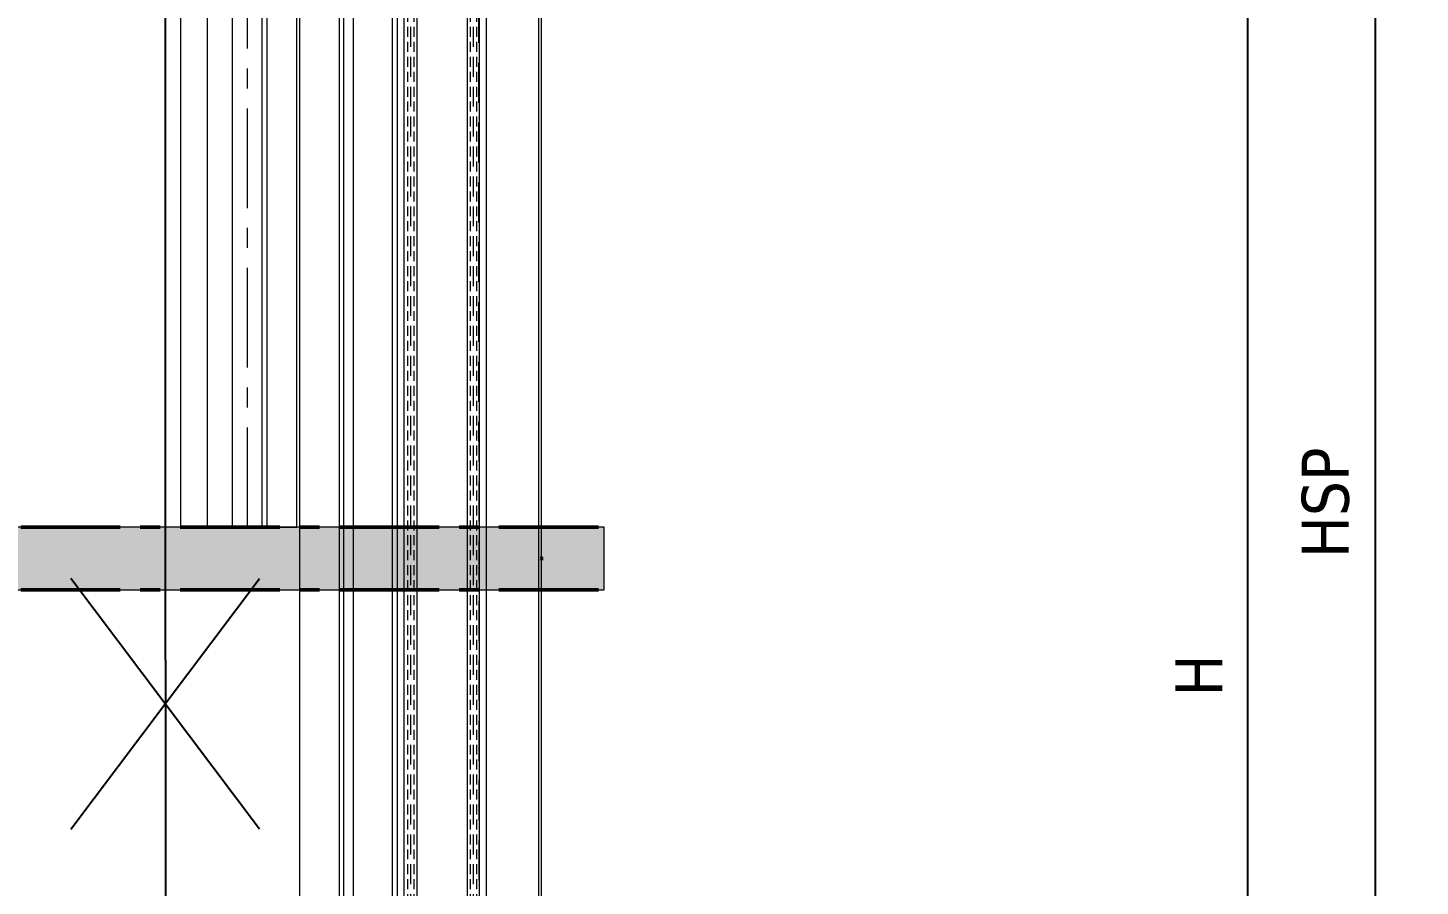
# Model space of a CAD drawing. Header units: millimetres. Extents: x -20000 to 230000, y -17405 to 24510.
# Drawn here: x 134956.3 to 135400, y -4328.1 to -4054.7 of the extents above; entities that cross this region are included whole.
import ezdxf
from ezdxf.enums import TextEntityAlignment as Align

# ---------------------------------------------------------------- set-up
doc = ezdxf.new("R2010")
doc.units = ezdxf.units.MM
doc.header["$PDMODE"] = 35
doc.header["$PDSIZE"] = 0.5
doc.linetypes.add('AXES', pattern=[50.8, 31.75, -6.35, 6.35, -6.35])
doc.linetypes.add('CACHE', pattern=[9.525, 6.35, -3.175])
doc.layers.get('0').update_dxf_attribs({"lineweight": 13})
doc.layers.get('Defpoints').update_dxf_attribs({"true_color": 0xc2a584})
for name, color, linetype, lineweight in [('0 - 1 (validé)', 3, 'Continuous', 13), ('1 - Axe', 1, 'AXES', 0), ('1 - BETON', 251, 'Continuous', 25), ('1 - Cotation', 32, 'Continuous', 13), ('1 - INTERROMPU', 253, 'CACHE', 13), ('1 - Joint', 7, 'Continuous', 13), ('1 - PVC', 7, 'Continuous', 13), ('1 - Texte', 7, 'Continuous', 13), ('1 - Vitrage', 252, 'Continuous', 13)]:
    doc.layers.add(name, color=color, linetype=linetype, lineweight=lineweight)
for name, color, linetype, lineweight, plot in [('0 - Invisible', 43, 'Continuous', 0, False), ('Intouchable', 252, 'Continuous', 13, False), ('Non visible', 163, 'Continuous', 25, False)]:
    doc.layers.add(name, color=color, linetype=linetype, lineweight=lineweight, plot=plot)
doc.layers.add('1 - Cache', color=7, linetype='Continuous', lineweight=0, true_color=0xffffff)
doc.styles.get("Standard").update_dxf_attribs({"font": 'ARIALUNI.TTF'})
doc.styles.add('Texte Poralu', font='tahomabd.ttf')
doc.dimstyles.new('100 - 1000', dxfattribs={"dimtxt": 15, "dimasz": 15, "dimexe": 5, "dimexo": 2.5, "dimgap": 8, "dimtad": 1, "dimdec": 1, "dimtxsty": 'Texte Poralu', "dimcen": 10, "dimazin": 0, "dimtfac": 1, "dimtdec": 1, "dimtmove": 0, "dimatfit": 3, "dimfxl": 1, "dimarcsym": 0})

# ---------------------------------------------------------------- blocks, each defined once
blk = doc.blocks.new('Cadre Coupe_Elev')
at = {"layer": 'Defpoints'}
blk.add_point((5000, 5730), dxfattribs=at)
at = {"color": 7}
blk.add_attdef('REPERE_1', text='', height=300, dxfattribs=at).set_placement((1000, 9000), align=Align.MIDDLE_CENTER)
at = {"layer": '1 - Texte', "color": 7}
for tag, p in [('DEFINITION1', (5000, 1200)), ('DEFINITION2', (5000, 800))]:
    blk.add_attdef(tag, text='', height=250, dxfattribs=at).set_placement(p, align=Align.MIDDLE_CENTER)
at = {"layer": 'Non visible', "style": 'Texte Poralu'}
for p in [(5447.12, 4905.8), (5447.12, 4605.8)]:
    blk.add_attdef('REPERE_2', text='', height=35, dxfattribs=at).set_placement(p, align=Align.MIDDLE_LEFT)
blk = doc.blocks.new('Cadre centrage dessin')
at = {"layer": 'Defpoints'}
for p, q in [((-30.07, -39.94), (30.07, 39.94)), ((30.07, -39.94), (-30.07, 39.94))]:
    blk.add_line(p, q, dxfattribs=at)
blk = doc.blocks.new('*D1181')
at = {"layer": '1 - Cotation', "color": 0, "lineweight": -2, "transparency": 16777216}
for p, q in [((135002.5, -3795.67), (135350, -3795.67)), ((135345, -3810.67), (135345, -4711.27)), ((135102.61, -4726.27), (135350, -4726.27))]:
    blk.add_line(p, q, dxfattribs=at)
at = {"layer": '1 - Cotation', "color": 0, "transparency": 16777216}
for points in [[(135342.5, -3810.67), (135347.5, -3810.67), (135345, -3795.67)], [(135342.5, -4711.27), (135347.5, -4711.27), (135345, -4726.27)]]:
    blk.add_solid(points, dxfattribs=at)
at = {"layer": 'Defpoints', "color": 0, "transparency": 16777216}
for p in [(135000, -3795.67), (135100.11, -4726.27), (135345, -4726.27)]:
    blk.add_point(p, dxfattribs=at)
at = {"layer": '1 - Cotation', "color": 0, "transparency": 16777216, "insert": (135329.5, -4260.97), "char_height": 15, "attachment_point": 5, "rotation": 90, "style": 'Texte Poralu'}
blk.add_mtext('H', dxfattribs=at)
blk = doc.blocks.new('*D1182')
at = {"layer": '1 - Cotation', "color": 0, "lineweight": -2, "transparency": 16777216}
for p, q in [((135397.5, -3505.67), (135380.67, -3505.67)), ((135385.67, -3520.67), (135385.67, -4891.27)), ((135397.5, -4906.27), (135380.67, -4906.27))]:
    blk.add_line(p, q, dxfattribs=at)
at = {"layer": '1 - Cotation', "color": 0, "transparency": 16777216}
for points in [[(135383.17, -3520.67), (135388.17, -3520.67), (135385.67, -3505.67)], [(135383.17, -4891.27), (135388.17, -4891.27), (135385.67, -4906.27)]]:
    blk.add_solid(points, dxfattribs=at)
at = {"layer": 'Defpoints', "color": 0, "transparency": 16777216}
for p in [(135400, -3505.67), (135385.67, -4906.27), (135400, -4906.27)]:
    blk.add_point(p, dxfattribs=at)
at = {"layer": '1 - Cotation', "color": 0, "transparency": 16777216, "insert": (135369.9, -4205.97), "char_height": 15, "attachment_point": 5, "rotation": 90, "style": 'Texte Poralu'}
blk.add_mtext('HSP', dxfattribs=at)
blk = doc.blocks.new('*U1316')
at = {"layer": '1 - PVC'}
for p, q in [((9, -1), (9, 677.62)), ((8, 671.62), (8, 5)), ((-51, 661.5), (-51, 15.12)), ((-8.5, 18), (-8.5, 658.62)), ((-38.5, 20), (-38.5, 656.62)), ((-37, 656.62), (-37, 20))]:
    blk.add_line(p, q, dxfattribs=at)
at = {"layer": '1 - Vitrage', "linetype": 'CACHE', "ltscale": 0.5}
for p, q in [((-33.75, 671.68), (-33.75, 4.94)), ((-31.75, 671.68), (-31.75, 4.94)), ((-13.75, 671.68), (-13.75, 4.94)), ((-11.75, 671.68), (-11.75, 4.94))]:
    blk.add_line(p, q, dxfattribs=at)
at = {"layer": '1 - Vitrage', "linetype": 'CACHE'}
for p, q in [((-32.75, 671.68), (-32.75, 4.94)), ((-12.75, 671.68), (-12.75, 4.94))]:
    blk.add_line(p, q, dxfattribs=at)
at = {"layer": '1 - Vitrage'}
for points in [[(-34.75, 671.68), (-30.75, 671.68), (-30.75, 4.94), (-34.75, 4.94)], [(-10.75, 671.68), (-14.75, 671.68), (-14.75, 4.94), (-10.75, 4.94)]]:
    blk.add_lwpolyline(points, close=True, dxfattribs=at)
blk = doc.blocks.new('*U1315')
at = {"layer": '1 - PVC'}
for p, q in [((-60, 15.12), (-60, 795.48)), ((-47.5, 790.6), (-47.5, 20)), ((-46, 20), (-46, 790.6))]:
    blk.add_line(p, q, dxfattribs=at)
blk = doc.blocks.new('*U2023')
at = {"layer": '1 - Axe'}
blk.add_line((26.25, -428.05), (26.25, -20), dxfattribs=at)
at = {"layer": '1 - Joint'}
for p, q in [((21.5, -428.05), (21.5, -20)), ((31, -428.05), (31, -20))]:
    blk.add_line(p, q, dxfattribs=at)
at = {"layer": '1 - PVC'}
for p, q in [((5, -428.05), (5, -20)), ((13.5, -428.05), (13.5, -20)), ((32.5, -428.05), (32.5, -20)), ((42, -428.05), (42, -20)), ((5, -428.05), (42, -428.05))]:
    blk.add_line(p, q, dxfattribs=at)
blk = doc.blocks.new('*U839')
at = {"layer": '1 - Cache'}
blk.add_hatch(color=256, dxfattribs=at).paths.add_polyline_path([(-20, -10), (420, -10), (420, 10), (-20, 10)])
at = {"layer": '0 - Invisible'}
blk.add_lwpolyline([(-20, -10), (420, -10), (420, 10), (-20, 10)], close=True, dxfattribs=at)
for p in [(0, 0), (400, 0)]:
    blk.add_point(p, dxfattribs=at)
at = {"layer": '1 - Axe', "lineweight": 50}
for p, q in [((-20, 10), (420, 10)), ((-20, -10), (420, -10))]:
    blk.add_line(p, q, dxfattribs=at)

msp = doc.modelspace()

# ---------------------------------------------------------------- linework, layer by layer
at = {"layer": '1 - BETON', "ltscale": 2}
msp.add_lwpolyline([(135000, -3785.67), (135000.11, -4726.27), (135000.11, -4726.27)], dxfattribs=at)
at = {"layer": '1 - INTERROMPU', "ltscale": 2}
msp.add_line((135100.11, -4726.27), (135100, -3605.67), dxfattribs=at)

# ---------------------------------------------------------------- block references
for name, p in [('*U2023', (135000, -3785.67)), ('*U1315', (135103, -4669.27)), ('*U1316', (135111, -4602.28)), ('*U839', (134720, -4223.72))]:
    msp.add_blockref(name, p)
at = {"layer": '0 - 1 (validé)'}
msp.add_blockref('Cadre Coupe_Elev', (130000, -10000), dxfattribs=at)
at = {"layer": 'Intouchable'}
msp.add_blockref('Cadre centrage dessin', (135000, -4270), dxfattribs=at)

# ---------------------------------------------------------------- dimensions: what is measured, and where the dimension line sits
at = {"layer": '1 - Cotation'}
for base, p1, p2, text, picture, middle in [((135385.67, -4906.27), (135400, -3505.67), (135400, -4906.27), 'HSP', '*D1182', (135369.9, -4205.97)), ((135345, -4726.27), (135000, -3795.67), (135100.11, -4726.27), 'H', '*D1181', (135329.5, -4260.97))]:
    dim = msp.add_linear_dim(base=base, p1=p1, p2=p2, angle=90, text=text, dimstyle='100 - 1000', dxfattribs=at)
    dim.commit()
    dim.dimension.update_dxf_attribs({"geometry": picture, "text_midpoint": middle})

doc.saveas('drawing.dxf')
